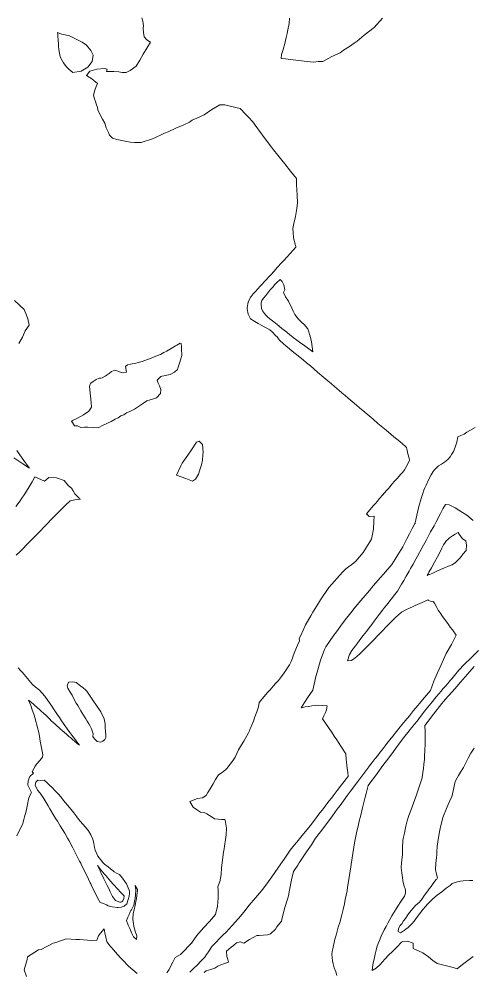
# Model space of a CAD drawing. Header units: inches. Extents: x 11351264 to 11356330, y 6702313 to 6706468.
# Drawn here: x 11355344 to 11355706, y 6703069 to 6703829 of the extents above; entities that cross this region are included whole.
import ezdxf

# ---------------------------------------------------------------- set-up
doc = ezdxf.new("R2010")
doc.units = ezdxf.units.IN
doc.header["$MEASUREMENT"] = 0
doc.layers.add('Shumate_Contours_clip1', color=7, linetype='Continuous', lineweight=0)

msp = doc.modelspace()

# ---------------------------------------------------------------- linework, layer by layer
at = {"layer": 'Shumate_Contours_clip1'}
for points, elevation in [([(11355441.63, 6703830.25), (11355442.4, 6703827.41), (11355442.82, 6703823.81), (11355442.64, 6703821.98), (11355442.85, 6703818.56), (11355443.46, 6703814.88), (11355445.62, 6703812.63), (11355448.45, 6703810.77), (11355445.61, 6703805.99), (11355442.72, 6703801.23), (11355439.9, 6703796.43), (11355437.14, 6703791.61), (11355432.36, 6703788.19), (11355429.21, 6703786.45), (11355425.87, 6703786.56), (11355423.37, 6703787.01), (11355419.32, 6703787.39), (11355416.18, 6703787.29), (11355413.35, 6703787.34), (11355413.93, 6703789.3), (11355411.75, 6703789.82), (11355405.67, 6703789.07), (11355400.05, 6703787.51), (11355397.35, 6703784.16), (11355401.69, 6703781.47), (11355406.17, 6703777.71), (11355405.28, 6703775.48), (11355404.07, 6703772.46), (11355402.96, 6703768.56), (11355403.93, 6703765.47), (11355404.74, 6703763.38), (11355405.31, 6703761.42), (11355406.14, 6703758.62), (11355406.56, 6703756.75), (11355407.74, 6703753.91), (11355410.27, 6703749.23), (11355411.99, 6703746.23), (11355413.14, 6703742.52), (11355414.95, 6703738.8), (11355415.91, 6703736.52), (11355418.28, 6703734.05), (11355421.66, 6703733.14), (11355427.03, 6703732.09), (11355432.3, 6703730.88), (11355435.66, 6703730.61), (11355440.98, 6703730.71), (11355450.94, 6703733.8), (11355459.78, 6703738.09), (11355462.56, 6703739.11), (11355468.79, 6703742.21), (11355475.01, 6703744.74), (11355479.63, 6703746.96), (11355481.84, 6703748.52), (11355485.55, 6703750.05), (11355491.24, 6703752.89), (11355497.51, 6703756.93), (11355503.96, 6703760.74), (11355507.97, 6703760.81), (11355512.06, 6703759.79), (11355519.97, 6703757.82), (11355525.01, 6703752.88), (11355526.86, 6703750.96), (11355530.25, 6703747.19), (11355533.43, 6703742.73), (11355535.02, 6703740.44), (11355540.05, 6703733.71), (11355545.21, 6703726.89), (11355546.77, 6703724.92), (11355550.06, 6703720.7), (11355553.41, 6703716.49), (11355555.69, 6703713.69), (11355560.34, 6703707.82), (11355564.94, 6703702), (11355565.12, 6703697.08), (11355565.48, 6703688.59), (11355565.78, 6703682.45), (11355565.25, 6703678.03), (11355564.19, 6703671.78), (11355563.01, 6703666.21), (11355562.18, 6703662.05), (11355562.29, 6703658.56), (11355562.71, 6703655), (11355563.4, 6703651.4), (11355564.29, 6703648.41), (11355564.45, 6703647.68), (11355564.63, 6703647.25), (11355562.49, 6703644.87), (11355560.02, 6703642.13), (11355557.54, 6703639.39), (11355555.04, 6703636.64), (11355553.15, 6703634.61), (11355549.74, 6703630.87), (11355547.17, 6703628.07), (11355544.59, 6703625.26), (11355542.91, 6703623.46), (11355541.09, 6703621.5), (11355539.33, 6703619.57), (11355537.91, 6703618), (11355536.13, 6703616.05), (11355534.18, 6703613.99), (11355532.25, 6703611.83), (11355530.52, 6703609.86), (11355528.8, 6703607.89), (11355528.39, 6703607.29), (11355526.5, 6703603.32), (11355525.8, 6703599.16), (11355525.73, 6703597.96), (11355526.39, 6703593.71), (11355528.29, 6703590.17), (11355531.8, 6703587.97), (11355534.47, 6703586.43), (11355537.44, 6703584.73), (11355539.36, 6703583.66), (11355541.26, 6703582.57), (11355543.72, 6703581.16), (11355545.53, 6703579.8), (11355548.62, 6703576.51), (11355549.63, 6703575.69), (11355551.17, 6703573.36), (11355551.47, 6703572.89), (11355554.55, 6703570.16), (11355556.46, 6703568.49), (11355559.35, 6703565.98), (11355561.57, 6703564.25), (11355566.33, 6703560.53), (11355570.66, 6703556.94), (11355573.09, 6703554.93), (11355576.09, 6703552.45), (11355581.78, 6703547.6), (11355586.89, 6703543.26), (11355588.55, 6703541.85), (11355593.01, 6703538.07), (11355595.31, 6703536.11), (11355599.12, 6703532.87), (11355601.34, 6703530.99), (11355603.95, 6703528.77), (11355606.4, 6703526.69), (11355609.36, 6703524.18), (11355613, 6703521.08), (11355615.36, 6703519.08), (11355619.6, 6703515.48), (11355621.36, 6703513.99), (11355626.13, 6703509.93), (11355630.01, 6703506.63), (11355636.51, 6703501.15), (11355640.66, 6703497.73), (11355642.84, 6703495.93), (11355645.17, 6703494.06), (11355647.49, 6703492.28), (11355649.86, 6703490.19), (11355651.73, 6703488.34), (11355652.76, 6703487.3), (11355653.22, 6703486.31), (11355653.95, 6703482.33), (11355655.03, 6703479.02), (11355655.31, 6703477.2), (11355653.46, 6703473.21), (11355651.15, 6703469.46), (11355650.03, 6703467.7), (11355648.28, 6703466.02), (11355645.42, 6703462.79), (11355643.11, 6703460.15), (11355641.73, 6703458.58), (11355638.41, 6703454.77), (11355636.87, 6703452.99), (11355633.69, 6703449.34), (11355631.36, 6703446.64), (11355629.46, 6703444.45), (11355628.02, 6703442.79), (11355626.29, 6703440.78), (11355623.84, 6703437.96), (11355620.79, 6703434.43), (11355623.12, 6703432.37), (11355626.92, 6703432.52), (11355626.75, 6703428.25), (11355626.46, 6703422.18), (11355624.93, 6703414.18), (11355618.12, 6703403.59), (11355612.45, 6703396.75), (11355609.29, 6703394.13), (11355606.52, 6703392.19), (11355604.53, 6703390.49), (11355601.97, 6703388.26), (11355599.24, 6703385.36), (11355593.2, 6703378.36), (11355590.75, 6703375.75), (11355584.28, 6703365.95), (11355582.62, 6703363.33), (11355578.07, 6703356.01), (11355576.59, 6703353.07), (11355572.28, 6703345.83), (11355568.42, 6703337.43), (11355567.08, 6703335.17), (11355567.44, 6703333.2), (11355565.93, 6703329.77), (11355563.78, 6703324.58), (11355562.39, 6703321.29), (11355561.73, 6703319.28), (11355560.7, 6703316.77), (11355559.47, 6703314.08), (11355556.8, 6703310.04), (11355555.17, 6703307.76), (11355553.12, 6703304.84), (11355550.61, 6703301.67), (11355548.36, 6703299.19), (11355543.7, 6703293.81), (11355541.76, 6703291.63), (11355535.35, 6703283.94), (11355534.61, 6703280.44), (11355533.73, 6703277.47), (11355533.33, 6703276.53), (11355531.9, 6703272.66), (11355530.61, 6703269.15), (11355529.62, 6703266.64), (11355528.33, 6703263.48), (11355527.91, 6703262.42), (11355527.56, 6703261.47), (11355526.83, 6703259.86), (11355524.44, 6703255.59), (11355523.06, 6703253.05), (11355521.21, 6703250.1), (11355518.85, 6703246.13), (11355517.47, 6703243.27), (11355516.15, 6703240.45), (11355514.62, 6703238.07), (11355513.24, 6703236.16), (11355511.11, 6703233.37), (11355509.65, 6703231.72), (11355508.48, 6703230.41), (11355505.84, 6703228.28), (11355502.76, 6703226.39), (11355500.43, 6703222.52), (11355498.56, 6703219.08), (11355496.16, 6703215.11), (11355494.27, 6703212.31), (11355493.06, 6703209.92), (11355489.94, 6703207.89), (11355485.94, 6703207.31), (11355479.85, 6703205.12), (11355482.63, 6703200.47), (11355485.23, 6703198.52), (11355488.55, 6703196.42), (11355491.33, 6703196.16), (11355493.41, 6703195.18), (11355495.69, 6703193.82), (11355497.64, 6703192.59), (11355499.61, 6703191.13), (11355499.69, 6703191.12), (11355499.79, 6703191.11), (11355505.11, 6703190.75), (11355507.68, 6703190.68), (11355507.98, 6703190.72), (11355508.16, 6703190.09), (11355508.75, 6703186.99), (11355509.15, 6703183.74), (11355508.85, 6703178.37), (11355508.39, 6703174.79), (11355507.61, 6703169.47), (11355507.29, 6703167.39), (11355506.84, 6703164.51), (11355506.02, 6703158.55), (11355505.19, 6703151.72), (11355504.87, 6703147.18), (11355504.13, 6703142.02), (11355502.34, 6703136.82), (11355502.58, 6703134.45), (11355502.58, 6703127.93), (11355501.97, 6703121.41), (11355500.43, 6703114.89), (11355495.62, 6703109.36), (11355490.94, 6703104.17), (11355485.61, 6703098.24), (11355481.13, 6703092.02), (11355478.57, 6703089.28), (11355476.01, 6703086.53), (11355472.59, 6703082.96), (11355470.53, 6703081.82), (11355468.2, 6703080.71), (11355466.26, 6703076.76), (11355464.17, 6703072.87), (11355463.55, 6703070.88), (11355461.55, 6703068.28)], 1366), ([(11355633.72, 6703829.78), (11355627.06, 6703822.31), (11355618.98, 6703816.19), (11355613.45, 6703811.55), (11355611.19, 6703809.81), (11355607.43, 6703807.29), (11355602.55, 6703804.23), (11355599.82, 6703802.28), (11355593.29, 6703799.25), (11355586.17, 6703795.41), (11355582.24, 6703795.26), (11355578.71, 6703794.87), (11355575.94, 6703794.99), (11355571.24, 6703795.47), (11355564.5, 6703796.49), (11355562.47, 6703796.71), (11355556.29, 6703797.53), (11355552.73, 6703797.65), (11355553.13, 6703800.77), (11355553.75, 6703803.17), (11355554.51, 6703804.95), (11355555.63, 6703809.54), (11355556.69, 6703814.42), (11355557.56, 6703817.6), (11355558.16, 6703820.48), (11355559.31, 6703825.66), (11355559.45, 6703829.89)], 1366), ([(11355339.93, 6703604.58), (11355347.66, 6703597.45), (11355349.61, 6703592.92), (11355350.66, 6703590), (11355351.77, 6703585.1), (11355348.45, 6703580.52), (11355346.32, 6703575.32), (11355343.44, 6703570.42)], 1368), ([(11355707.55, 6703503.39), (11355703.29, 6703501.06), (11355700.98, 6703499.56), (11355698.95, 6703497.95), (11355696.13, 6703496.93), (11355693.92, 6703495.87), (11355693.03, 6703491.56), (11355691.76, 6703487.58), (11355690.26, 6703484.17), (11355688.85, 6703481.94), (11355687.61, 6703480.02), (11355685.85, 6703477.74), (11355683.04, 6703475.61), (11355680.71, 6703474.08), (11355678.36, 6703472.71), (11355674.85, 6703469.22), (11355674.13, 6703468.3), (11355672.56, 6703465.49), (11355670.49, 6703461.51), (11355668.61, 6703457.43), (11355667.58, 6703455.19), (11355666.67, 6703453.38), (11355665.85, 6703450.66), (11355664.62, 6703446.84), (11355662.75, 6703440.21), (11355661.09, 6703433.49), (11355659.85, 6703427.43), (11355659.61, 6703426.98), (11355659.48, 6703426.73), (11355657.31, 6703422.77), (11355656.19, 6703420.66), (11355655.09, 6703418.61), (11355653, 6703414.49), (11355650.96, 6703410.38), (11355649.79, 6703408.22), (11355645.98, 6703401.84), (11355643.78, 6703398.31), (11355641, 6703393.99), (11355634.36, 6703386.39), (11355632.11, 6703383.69), (11355626.23, 6703376.96), (11355623.22, 6703373.37), (11355618.12, 6703367.54), (11355616.2, 6703365.18), (11355613.75, 6703362.19), (11355611.72, 6703359.66), (11355609.55, 6703356.94), (11355607.25, 6703354.13), (11355604.92, 6703351.25), (11355601.59, 6703346.86), (11355596.93, 6703340.37), (11355594.87, 6703337.62), (11355588.33, 6703328.32), (11355587.48, 6703326.24), (11355586.35, 6703323.36), (11355584.32, 6703317.83), (11355583.42, 6703314.82), (11355582.16, 6703310.17), (11355580.82, 6703305.6), (11355580.34, 6703303.65), (11355579.66, 6703300.97), (11355578.49, 6703296.35), (11355577.99, 6703293.88), (11355575.72, 6703290.43), (11355574.45, 6703288.51), (11355571.39, 6703283.87), (11355568.74, 6703279.85), (11355571.97, 6703280.41), (11355574.83, 6703280.88), (11355577.26, 6703281.22), (11355582.58, 6703281.86), (11355585.7, 6703281.58), (11355589.59, 6703281.46), (11355588.97, 6703278.1), (11355588.07, 6703275.93), (11355586.96, 6703273.46), (11355585.73, 6703270.96), (11355590.47, 6703264.1), (11355593.44, 6703259.75), (11355595.17, 6703257.19), (11355597.2, 6703254.17), (11355598.55, 6703252.05), (11355600.95, 6703248.29), (11355604.3, 6703243.07), (11355604.72, 6703238.46), (11355604.95, 6703236.27), (11355605.22, 6703233.94), (11355605.54, 6703231.63), (11355605.91, 6703228.2), (11355606.32, 6703225.06), (11355604.47, 6703222.71), (11355604.17, 6703222.31), (11355601, 6703218.25), (11355597.62, 6703213.92), (11355594.26, 6703209.59), (11355592.88, 6703207.79), (11355590.91, 6703205.26), (11355588, 6703201.37), (11355586.5, 6703199.44), (11355582.96, 6703194.84), (11355579.43, 6703190.22), (11355575.91, 6703185.6), (11355569.53, 6703177.84), (11355565.25, 6703172.68), (11355563.16, 6703170.07), (11355560.08, 6703166.32), (11355555.08, 6703159.12), (11355552.42, 6703155.35), (11355545.43, 6703144.99), (11355542.8, 6703141.32), (11355541.29, 6703139.22), (11355537.21, 6703133.7), (11355532.31, 6703128.11), (11355527.25, 6703122.27), (11355522.94, 6703116.87), (11355518.77, 6703111.6), (11355513.79, 6703106.08), (11355508.97, 6703100.84), (11355506.25, 6703098.36), (11355503.53, 6703095.73), (11355500.81, 6703092.92), (11355498.5, 6703090.35), (11355497.71, 6703089.49), (11355496.96, 6703088.52), (11355494.71, 6703085.2), (11355493.33, 6703083), (11355491.83, 6703080.84), (11355490.26, 6703079.2), (11355489.07, 6703077.83), (11355485.75, 6703074.53), (11355482.86, 6703071.7), (11355479.97, 6703068.8)], 1364), ([(11355341.79, 6703485), (11355348.05, 6703476.36), (11355352.05, 6703470.84), (11355346.67, 6703474.41), (11355339.55, 6703479.14)], 1368), ([(11355341.17, 6703440.38), (11355344.55, 6703444.86), (11355345.97, 6703446.97), (11355347.83, 6703449.59), (11355350.89, 6703454.73), (11355354.04, 6703459.9), (11355356.26, 6703463.89), (11355363.85, 6703460.67), (11355367.41, 6703463.57), (11355373.48, 6703463.13), (11355379.63, 6703461.06), (11355383.15, 6703456.8), (11355385.58, 6703454.93), (11355386.7, 6703452.92), (11355388.14, 6703450.53), (11355391.56, 6703447), (11355391.93, 6703446.54), (11355392.78, 6703446.09), (11355391.78, 6703446.31), (11355388.06, 6703445.65), (11355384.32, 6703444.87), (11355380.83, 6703441.39), (11355378.35, 6703439.09), (11355374.58, 6703435.34), (11355372.42, 6703433.15), (11355368.73, 6703429.46), (11355366.52, 6703427.11), (11355363.09, 6703423.69), (11355360.75, 6703421.05), (11355359.05, 6703419.35), (11355356.13, 6703416.39), (11355353.2, 6703413.43), (11355350.28, 6703410.48), (11355348.97, 6703409.1), (11355347.33, 6703407.45), (11355344.4, 6703404.5), (11355341.46, 6703401.54)], 1368), ([(11355705.93, 6703429.23), (11355704.55, 6703430.63), (11355701, 6703433.32), (11355695.3, 6703437.01), (11355691.65, 6703439.29), (11355686.78, 6703441.8), (11355683.83, 6703441.84), (11355681.73, 6703438.39), (11355679.96, 6703434.66), (11355676.46, 6703428.08), (11355674.79, 6703424.92), (11355672.09, 6703420.07), (11355669.85, 6703415.9), (11355668.7, 6703413.86), (11355665.02, 6703407.08), (11355661.66, 6703400.74), (11355660.26, 6703398.27), (11355658.02, 6703394.25), (11355656.07, 6703390.87), (11355654.83, 6703388.66), (11355652.63, 6703384.82), (11355650.63, 6703381.44), (11355648.74, 6703378.26), (11355645.54, 6703372.68), (11355639.47, 6703365.02), (11355638.16, 6703363.28), (11355635.3, 6703359.65), (11355633.79, 6703357.65), (11355631.14, 6703354.28), (11355629.43, 6703352.01), (11355627.01, 6703348.9), (11355625.1, 6703346.34), (11355622.94, 6703343.45), (11355620.78, 6703340.67), (11355618.36, 6703337.43), (11355616.45, 6703334.99), (11355613.79, 6703331.41), (11355612.14, 6703329.3), (11355609.22, 6703325.37), (11355607.25, 6703322.41), (11355605.73, 6703317.17), (11355608.99, 6703317.43), (11355611.81, 6703319.51), (11355612.96, 6703320.48), (11355615.84, 6703322.99), (11355621.22, 6703328.46), (11355625.25, 6703332.49), (11355626.68, 6703333.95), (11355630.06, 6703337.32), (11355633.39, 6703340.82), (11355636.8, 6703344.64), (11355639.25, 6703347.06), (11355642.48, 6703350.17), (11355644.08, 6703351.71), (11355648.94, 6703356.14), (11355652.28, 6703357.81), (11355655.88, 6703359.56), (11355657.73, 6703360.42), (11355659.78, 6703361.31), (11355663.42, 6703362.89), (11355665.33, 6703363.72), (11355667.21, 6703364.55), (11355669.97, 6703365.79), (11355670.22, 6703365.73), (11355672.59, 6703364.65), (11355673.63, 6703364.34), (11355674.23, 6703364.63), (11355675.12, 6703363.1), (11355676.99, 6703359.73), (11355678.2, 6703357.58), (11355679.56, 6703355.47), (11355681.59, 6703352.71), (11355683.4, 6703350.16), (11355686.23, 6703346.26), (11355687.75, 6703344.14), (11355689.42, 6703341.88), (11355692.52, 6703337.59), (11355688.65, 6703330.35), (11355684.61, 6703322.95), (11355682.34, 6703318.23), (11355680.39, 6703313.93), (11355677.23, 6703307.18), (11355674.54, 6703301.06), (11355673.21, 6703297.41), (11355671.96, 6703293.61), (11355668.89, 6703289.96), (11355665.69, 6703286.16), (11355664.49, 6703284.67), (11355661.92, 6703281.59), (11355658.54, 6703277.51), (11355656.85, 6703275.45), (11355655.16, 6703273.42), (11355651.79, 6703269.32), (11355647.8, 6703264.48), (11355644.81, 6703260.82), (11355641.81, 6703257.15), (11355637.22, 6703251.21), (11355635.92, 6703249.5), (11355633.39, 6703246.26), (11355631.93, 6703244.38), (11355629.85, 6703241.71), (11355627.95, 6703239.25), (11355626.31, 6703237.16), (11355625, 6703235.47), (11355622.78, 6703232.6), (11355618.69, 6703227.3), (11355613.93, 6703220.94), (11355608.27, 6703213.33), (11355605.73, 6703209.97), (11355602.48, 6703205.64), (11355599.78, 6703201.95), (11355597.56, 6703198.95), (11355593.67, 6703193.63), (11355587.56, 6703185.28), (11355584.25, 6703180.83), (11355580.33, 6703175.75), (11355576.89, 6703170.57), (11355573.06, 6703164.96), (11355567.29, 6703156.18), (11355566, 6703154.26), (11355562.62, 6703149.08), (11355561.15, 6703142.5), (11355559.53, 6703134.28), (11355558.57, 6703129.64), (11355557.76, 6703127.15), (11355555.8, 6703120.51), (11355553.63, 6703112.32), (11355552.97, 6703109.55), (11355549.22, 6703104.96), (11355548.35, 6703103.15), (11355544.42, 6703099.33), (11355541.87, 6703098.7), (11355538.5, 6703098.35), (11355535.32, 6703098.14), (11355533.31, 6703098.21), (11355527.53, 6703094.93), (11355523.11, 6703091.93), (11355520.01, 6703092.97), (11355517.06, 6703092.2), (11355514.64, 6703090.09), (11355512.95, 6703088.85), (11355509.25, 6703085.52), (11355509.45, 6703081.39), (11355510.37, 6703079), (11355510.7, 6703076.78), (11355507.48, 6703075.67), (11355504.59, 6703074.71), (11355502.35, 6703073.67), (11355499.95, 6703072.19), (11355496.73, 6703070.95), (11355492.92, 6703070.02), (11355491.24, 6703068.51)], 1362), ([(11355710.35, 6703325.52), (11355704.64, 6703319.96), (11355698.94, 6703314.4), (11355694.62, 6703309.69), (11355691.08, 6703305.47), (11355688.88, 6703302.85), (11355687.54, 6703301.27), (11355685.69, 6703299.08), (11355683.89, 6703297.01), (11355682.19, 6703295.05), (11355680.11, 6703292.69), (11355678.79, 6703291.13), (11355676.54, 6703288.45), (11355672.43, 6703283.51), (11355667.32, 6703276.99), (11355662.7, 6703271.09), (11355661.26, 6703269.22), (11355658.91, 6703266.31), (11355657.38, 6703264.37), (11355655.58, 6703262.13), (11355654.21, 6703260.42), (11355651.29, 6703256.76), (11355646.8, 6703250.81), (11355645.14, 6703248.6), (11355642.34, 6703244.86), (11355637.9, 6703238.91), (11355635.9, 6703236.18), (11355634.02, 6703233.7), (11355632.55, 6703231.78), (11355629.29, 6703227.32), (11355627.96, 6703225.52), (11355623.67, 6703219.64), (11355622.32, 6703217.79), (11355620.67, 6703211.51), (11355619.8, 6703208.35), (11355618.45, 6703203.28), (11355617.65, 6703199.87), (11355616.27, 6703194.14), (11355615.15, 6703189.41), (11355614.53, 6703186.74), (11355613.04, 6703180.02), (11355611.45, 6703171.98), (11355609.44, 6703159.99), (11355608.39, 6703152.83), (11355607.62, 6703147.94), (11355606.29, 6703139.52), (11355605.82, 6703136.6), (11355605.35, 6703133.78), (11355603.99, 6703126.74), (11355603.32, 6703123.32), (11355602.37, 6703119), (11355601.21, 6703114.54), (11355599.53, 6703108.61), (11355598.38, 6703104.83), (11355596.57, 6703098.5), (11355595.62, 6703095.11), (11355594, 6703087.42), (11355593.58, 6703085.26), (11355593.16, 6703083.27), (11355593.68, 6703078.05), (11355594.32, 6703075.56), (11355595.21, 6703072.29), (11355596.35, 6703069.12), (11355597.33, 6703066.2)], 1360), ([(11355342.95, 6703311.65), (11355344.85, 6703309.48), (11355346.31, 6703307.8), (11355349.02, 6703304.6), (11355351.65, 6703301.5), (11355354.28, 6703298.41), (11355356.59, 6703296.4), (11355359.89, 6703293.86), (11355362.15, 6703291.46), (11355364.18, 6703288.97), (11355366.56, 6703285.65), (11355369.71, 6703280.95), (11355371.68, 6703278.19), (11355373.88, 6703275.07), (11355375.8, 6703272.07), (11355377.61, 6703269.29), (11355378.78, 6703267.56), (11355380.25, 6703265.55), (11355382.01, 6703263.1), (11355384.17, 6703260.01), (11355385.77, 6703257.85), (11355387.83, 6703255.16), (11355389.23, 6703253.29), (11355390.49, 6703251.68), (11355390.8, 6703251.24), (11355391.87, 6703249.92), (11355390.8, 6703250.78), (11355390.39, 6703251.13), (11355387.64, 6703253.38), (11355386.9, 6703254.02), (11355384.59, 6703255.96), (11355384.04, 6703256.44), (11355383.41, 6703256.99), (11355381.47, 6703258.63), (11355379.88, 6703260.02), (11355378.29, 6703261.4), (11355376.37, 6703263.1), (11355375.07, 6703264.23), (11355374, 6703265.12), (11355371.8, 6703267.13), (11355369.64, 6703269.15), (11355367.96, 6703270.97), (11355365.44, 6703273.26), (11355362.86, 6703275.63), (11355361.66, 6703276.83), (11355360, 6703278.3), (11355358.34, 6703279.77), (11355355.6, 6703282.14), (11355355.11, 6703282.63), (11355354.78, 6703282.95), (11355351.21, 6703285.87), (11355353.03, 6703281.6), (11355354.23, 6703278.26), (11355355.5, 6703274.61), (11355356.61, 6703271.18), (11355357.14, 6703268.72), (11355357.72, 6703266.26), (11355358.45, 6703263.66), (11355359.17, 6703261), (11355359.85, 6703257.22), (11355360.59, 6703253.24), (11355361.42, 6703249.25), (11355362.15, 6703245.28), (11355362.6, 6703242.29), (11355362.3, 6703240.48), (11355360.24, 6703237.85), (11355357.62, 6703234.82), (11355356.56, 6703233.11), (11355353.98, 6703228.72), (11355355.19, 6703227.63), (11355352.34, 6703225.07), (11355350.9, 6703221.51), (11355350.72, 6703218.06), (11355352.02, 6703215.31), (11355353.5, 6703212.29), (11355352.33, 6703209.69), (11355351.25, 6703206.83), (11355350.29, 6703202.51), (11355349.21, 6703197.29), (11355348.02, 6703192.89), (11355347.43, 6703190.77), (11355346.3, 6703186.62), (11355344.03, 6703182.27), (11355341.89, 6703177.69)], 1368), ([(11355706.92, 6703312.58), (11355703.45, 6703308.72), (11355701.57, 6703306.61), (11355699.68, 6703304.49), (11355695.91, 6703300.24), (11355693, 6703296.84), (11355689.47, 6703292.82), (11355685.93, 6703288.81), (11355682.38, 6703284.79), (11355680.97, 6703283.2), (11355679.07, 6703280.9), (11355676.22, 6703277.17), (11355674.29, 6703274.66), (11355670.11, 6703269.17), (11355667.46, 6703265.69), (11355667.6, 6703260.5), (11355667.66, 6703251.46), (11355667.48, 6703245.27), (11355667.26, 6703241.77), (11355667.12, 6703238.58), (11355666.74, 6703234.85), (11355666.38, 6703231.17), (11355665.92, 6703228.54), (11355665.3, 6703223.87), (11355662.46, 6703215.16), (11355661.09, 6703211.24), (11355659.46, 6703206.5), (11355656.35, 6703197.87), (11355654.77, 6703193.85), (11355653.44, 6703189.55), (11355652.32, 6703185.36), (11355651.77, 6703182.56), (11355651.18, 6703179.75), (11355650.19, 6703175.5), (11355650.02, 6703173.55), (11355649.64, 6703168.1), (11355649.56, 6703162.8), (11355649.07, 6703158.2), (11355648.84, 6703155.97), (11355648.46, 6703152.49), (11355649.04, 6703148.11), (11355649.75, 6703144.45), (11355649.99, 6703141.71), (11355650.83, 6703138.23), (11355652.16, 6703134.59), (11355651.99, 6703131.87), (11355651.17, 6703129.58), (11355647.9, 6703124.52), (11355646.48, 6703122.33), (11355644.52, 6703119.35), (11355644.11, 6703118.65), (11355643.78, 6703118.03), (11355641.21, 6703113.86), (11355639.53, 6703110.98), (11355637.89, 6703108.1), (11355637.4, 6703106.83), (11355636.68, 6703105.24), (11355635.08, 6703102.58), (11355632.7, 6703097.69), (11355631.19, 6703094.19), (11355630.16, 6703091.79), (11355629.26, 6703088.87), (11355628.59, 6703086.38), (11355627.77, 6703083.19), (11355627.19, 6703080.65), (11355626.22, 6703076.04), (11355625.83, 6703074.7), (11355625.32, 6703070.28), (11355628.52, 6703072.19), (11355631.73, 6703075.08), (11355633.65, 6703077.16), (11355635.51, 6703079.36), (11355638.69, 6703082.75), (11355641.27, 6703085.12), (11355643.32, 6703087.08), (11355645.92, 6703089.7), (11355648.4, 6703092.32), (11355648.58, 6703092.5), (11355648.83, 6703092.72), (11355649.78, 6703093.3), (11355653.74, 6703093.57), (11355658.21, 6703091.89), (11355658.17, 6703087.88), (11355665.77, 6703084.41), (11355670.46, 6703081.16), (11355673.82, 6703078.27), (11355677.35, 6703075.89), (11355680.5, 6703074.95), (11355683.74, 6703074.13), (11355686.81, 6703073.3), (11355690.14, 6703072.49), (11355693.13, 6703071.67), (11355697.63, 6703074.93), (11355699.55, 6703076.46), (11355705.98, 6703081.26)], 1358), ([(11355706.71, 6703247.45), (11355704.26, 6703243.54), (11355701.95, 6703239.68), (11355698.35, 6703232.19), (11355696.02, 6703228.55), (11355694.25, 6703225.81), (11355692.29, 6703221.95), (11355691.44, 6703220.02), (11355690.47, 6703215.85), (11355689.98, 6703213.63), (11355689.02, 6703208.87), (11355688.06, 6703206.97), (11355685.33, 6703200.66), (11355681.88, 6703192.28), (11355680.98, 6703188.72), (11355679.97, 6703184.69), (11355679.1, 6703180.9), (11355678.16, 6703174.79), (11355677.54, 6703171.08), (11355677.18, 6703169), (11355677.04, 6703164.79), (11355676.91, 6703162.41), (11355676.76, 6703160.36), (11355676.34, 6703155.78), (11355676, 6703150.89), (11355676.86, 6703147.15), (11355677.46, 6703144.16), (11355676.9, 6703143.19), (11355676.59, 6703142.79), (11355673.93, 6703139.27), (11355672.43, 6703137.32), (11355670.94, 6703135.36), (11355669.78, 6703133.74), (11355668.08, 6703131.42), (11355666.66, 6703129.46), (11355665.27, 6703127.5), (11355663.12, 6703124.72), (11355660.01, 6703121.97), (11355658.17, 6703119.89), (11355655.25, 6703116.42), (11355653.94, 6703114.63), (11355651.96, 6703111.74), (11355650.48, 6703109.85), (11355649.09, 6703107.55), (11355647.67, 6703106.03), (11355646.57, 6703103.82), (11355646.09, 6703101.32), (11355648.12, 6703100.25), (11355649.62, 6703101.21), (11355650.68, 6703101.96), (11355652.52, 6703103.58), (11355653.86, 6703104.26), (11355654.94, 6703105.26), (11355657.07, 6703107.33), (11355658.82, 6703109.64), (11355661.59, 6703113.21), (11355664.25, 6703116.72), (11355666.12, 6703119.01), (11355668, 6703121.37), (11355669.65, 6703123.2), (11355671.35, 6703124.98), (11355673.76, 6703127.46), (11355677.38, 6703130.29), (11355680.98, 6703133.08), (11355684.56, 6703135.8), (11355687.65, 6703138.07), (11355687.92, 6703138.29), (11355689.25, 6703139.63), (11355692.51, 6703140.63), (11355695.79, 6703141.51), (11355698.18, 6703141.66), (11355703.03, 6703141.88), (11355705.86, 6703141.98)], 1356), ([(11355437.91, 6703067.84), (11355434.4, 6703070.64), (11355430.91, 6703073.56), (11355426.54, 6703078.33), (11355424.86, 6703080.13), (11355422.17, 6703083.09), (11355419.06, 6703086.57), (11355415.34, 6703091.01), (11355414.17, 6703092.53), (11355413.99, 6703092.75), (11355413.89, 6703092.95), (11355413.7, 6703093.18), (11355412.94, 6703096.82), (11355412.21, 6703100.27), (11355411.52, 6703103.53), (11355408.59, 6703099.86), (11355406.98, 6703097.85), (11355405.77, 6703094.49), (11355401.39, 6703094.06), (11355391.88, 6703094.86), (11355388.82, 6703094.89), (11355381.17, 6703095.34), (11355373.71, 6703092.89), (11355370.84, 6703092.08), (11355361.25, 6703087.05), (11355359.28, 6703086.63), (11355350.36, 6703081.14), (11355350.07, 6703079.06), (11355347.75, 6703070.82), (11355349.59, 6703065.41)], 1366)]:
    msp.add_lwpolyline(points, dxfattribs=dict(at, elevation=elevation))
for points, elevation in [([(11355374.34, 6703818.32), (11355374.52, 6703816.78), (11355374.65, 6703815.73), (11355374.92, 6703812.04), (11355375.05, 6703809.62), (11355375.05, 6703807.21), (11355375.29, 6703805.2), (11355375.56, 6703803.2), (11355376.47, 6703799.33), (11355377.1, 6703798.07), (11355379.05, 6703794.2), (11355381.34, 6703791.25), (11355383.32, 6703789.12), (11355386.6, 6703786.59), (11355393.32, 6703787.63), (11355398.5, 6703790.83), (11355401.87, 6703795.28), (11355402.82, 6703800.4), (11355401, 6703803.96), (11355397.52, 6703808.4), (11355393.98, 6703810.83), (11355390.41, 6703812.69), (11355386.53, 6703814.48), (11355383.98, 6703815.69), (11355380.5, 6703816.62), (11355377.91, 6703817.23), (11355376.06, 6703817.65)], 1366), ([(11355536.72, 6703601.41), (11355537.16, 6703598.3), (11355537.97, 6703596.31), (11355540.41, 6703593.29), (11355542.36, 6703591.2), (11355544.91, 6703589.22), (11355546.87, 6703587.68), (11355549.61, 6703585.46), (11355551.2, 6703584.08), (11355553.42, 6703582.39), (11355557.33, 6703579.39), (11355560.12, 6703577.13), (11355560.5, 6703576.65), (11355562.28, 6703575.23), (11355565.23, 6703573.07), (11355567.52, 6703571.36), (11355571.57, 6703568.41), (11355577.99, 6703563.75), (11355577, 6703571.63), (11355576.08, 6703576.28), (11355574.11, 6703582.14), (11355571.18, 6703585.55), (11355569.08, 6703587.49), (11355566.48, 6703589.94), (11355563.81, 6703593.49), (11355562.43, 6703596.25), (11355561.27, 6703598.51), (11355558.75, 6703604.14), (11355556.31, 6703607.66), (11355554.59, 6703611.16), (11355555.85, 6703613.08), (11355554.86, 6703617.06), (11355553.67, 6703619.74), (11355552.11, 6703621.45), (11355549.04, 6703618.77), (11355547.54, 6703617.1), (11355546.31, 6703615.52), (11355543.73, 6703612.98), (11355542.11, 6703610.76), (11355540.46, 6703608.61), (11355538.78, 6703606.43), (11355537.5, 6703604.59), (11355536.87, 6703602.87)], 1364), ([(11355385.38, 6703508.21), (11355386.36, 6703507.29), (11355387.98, 6703504.75), (11355390.25, 6703504.61), (11355392.84, 6703503.46), (11355395.98, 6703503.64), (11355398.57, 6703503.73), (11355402.99, 6703503.3), (11355406.75, 6703502.96), (11355410.64, 6703505.11), (11355417.23, 6703508.01), (11355420.34, 6703509.98), (11355422.74, 6703511.08), (11355424.87, 6703512.62), (11355427.33, 6703513.37), (11355429.41, 6703515.1), (11355431.48, 6703515.79), (11355435.66, 6703518.11), (11355439.81, 6703520.52), (11355442.85, 6703522.81), (11355445.59, 6703524.56), (11355450.05, 6703525.99), (11355453.21, 6703526.99), (11355456.52, 6703530.53), (11355456.86, 6703533.73), (11355455.65, 6703536.65), (11355454.66, 6703538.78), (11355453.81, 6703541.16), (11355456.84, 6703544.14), (11355460.17, 6703544.79), (11355464.24, 6703545.73), (11355467.67, 6703547.58), (11355470.05, 6703549.68), (11355470.28, 6703550.58), (11355471.57, 6703554.63), (11355472.73, 6703558), (11355473.45, 6703560.68), (11355473.27, 6703566.09), (11355473.38, 6703567.59), (11355473.14, 6703570.25), (11355472.16, 6703570.75), (11355469.51, 6703569.1), (11355468.94, 6703568.73), (11355468.43, 6703568.45), (11355464.95, 6703566.39), (11355461.97, 6703564.64), (11355461.77, 6703564.53), (11355461.48, 6703564.36), (11355459.24, 6703563.18), (11355456.62, 6703561.71), (11355452.91, 6703560.24), (11355449.2, 6703558.78), (11355443.91, 6703556.76), (11355441.93, 6703556.13), (11355439.66, 6703555.34), (11355436.76, 6703554.71), (11355432.51, 6703553.96), (11355430.22, 6703553.22), (11355428.53, 6703552.1), (11355429.35, 6703547.55), (11355425.88, 6703546.86), (11355421.65, 6703548.66), (11355420.05, 6703549.12), (11355417.54, 6703547.96), (11355415.46, 6703546.42), (11355412.24, 6703544.42), (11355410.04, 6703543.05), (11355409, 6703542.75), (11355407.63, 6703542.71), (11355405.21, 6703541.52), (11355402.8, 6703540.11), (11355400.91, 6703538.61), (11355400.87, 6703538.58), (11355400.75, 6703538.34), (11355399.85, 6703536.23), (11355400.13, 6703533.49), (11355400.64, 6703528.24), (11355401.27, 6703523.34), (11355401.49, 6703519.52), (11355399.21, 6703516.28), (11355395.07, 6703513.5), (11355390.16, 6703510.92), (11355386.3, 6703508.85)], 1366), ([(11355469.35, 6703465.37), (11355472.93, 6703463.97), (11355476.73, 6703462.55), (11355481.97, 6703460.56), (11355484.35, 6703462.07), (11355486.78, 6703466.08), (11355487.94, 6703469.65), (11355489.27, 6703473.7), (11355489.98, 6703477.23), (11355490.38, 6703481.45), (11355490.53, 6703483.63), (11355490, 6703489.71), (11355487.3, 6703492.4), (11355485.26, 6703491.62), (11355481.29, 6703485.48), (11355478.21, 6703481.16), (11355473.8, 6703474.98), (11355472.65, 6703472.82)], 1366), ([(11355669.28, 6703385.3), (11355670.44, 6703385.79), (11355670.85, 6703385.98), (11355671.18, 6703386.13), (11355673.74, 6703387.25), (11355676.92, 6703388.66), (11355680.09, 6703390.08), (11355683.27, 6703391.52), (11355685.51, 6703392.5), (11355689.16, 6703393.87), (11355691.91, 6703395.56), (11355692.58, 6703396.2), (11355693.25, 6703396.87), (11355695.81, 6703399.68), (11355697.83, 6703402.34), (11355700.49, 6703405.35), (11355700.78, 6703409.54), (11355700.07, 6703413.07), (11355697.54, 6703414.55), (11355696.17, 6703416.49), (11355694.93, 6703418.19), (11355694.1, 6703419.66), (11355691.79, 6703418.17), (11355689.45, 6703416.84), (11355687.16, 6703415.27), (11355685.43, 6703413.83), (11355684.86, 6703413.32), (11355683.56, 6703411.65), (11355682.28, 6703409.65), (11355681.15, 6703407.15), (11355680.03, 6703404.6), (11355677.58, 6703400.23), (11355675.14, 6703395.84), (11355672.7, 6703391.45), (11355670.71, 6703387.88), (11355670.04, 6703386.67)], 1360), ([(11355382.01, 6703297.37), (11355382.66, 6703295.33), (11355384.47, 6703292.11), (11355385.92, 6703289.75), (11355387.37, 6703286.95), (11355389.26, 6703283.4), (11355390.48, 6703281.61), (11355392.95, 6703277.45), (11355394.66, 6703274.57), (11355396.88, 6703270.92), (11355397.93, 6703269.22), (11355399.25, 6703266.96), (11355400.34, 6703265.21), (11355401.38, 6703262.94), (11355402.66, 6703259.01), (11355402.44, 6703256.91), (11355403.8, 6703255.04), (11355406.07, 6703252.77), (11355408.82, 6703252.44), (11355410.54, 6703253.14), (11355411.98, 6703254.5), (11355412.79, 6703256.03), (11355413.02, 6703258.3), (11355412.75, 6703260.63), (11355412.42, 6703264.37), (11355412.27, 6703266.85), (11355411.54, 6703271.08), (11355408.78, 6703276.54), (11355405.39, 6703281.66), (11355402.49, 6703285.98), (11355397.68, 6703293.04), (11355396.72, 6703294.15), (11355394.85, 6703295.6), (11355392.96, 6703297.02), (11355390.2, 6703299.06), (11355389.34, 6703299.94), (11355386.5, 6703300.43), (11355383.03, 6703300.2)], 1366), ([(11355356.51, 6703218.12), (11355358.32, 6703213.97), (11355360.4, 6703211.62), (11355361.68, 6703209.96), (11355362.79, 6703208.22), (11355364.47, 6703205.63), (11355366.9, 6703201.51), (11355368.26, 6703199.24), (11355371.72, 6703193.35), (11355373.06, 6703191.22), (11355374.21, 6703189.37), (11355376.5, 6703185.64), (11355378.44, 6703182.56), (11355380.08, 6703179.85), (11355382.21, 6703175.9), (11355383.5, 6703173.56), (11355386.45, 6703168.02), (11355390.14, 6703161.02), (11355391.91, 6703157.53), (11355392.84, 6703155.83), (11355393.25, 6703155.02), (11355395.18, 6703151.03), (11355397.11, 6703147.05), (11355399.04, 6703143.07), (11355400.5, 6703140.05), (11355400.8, 6703139.43), (11355401.18, 6703138.61), (11355403.14, 6703134.63), (11355404.32, 6703132.19), (11355406.3, 6703128.25), (11355408.31, 6703124.46), (11355410.9, 6703123.74), (11355413.43, 6703122.55), (11355414.83, 6703121.72), (11355418.02, 6703120.88), (11355421.87, 6703120.48), (11355422.79, 6703120.34), (11355425.15, 6703120.64), (11355427.57, 6703121.54), (11355429.75, 6703123.3), (11355430.78, 6703126.72), (11355431.54, 6703129.49), (11355431.83, 6703131.75), (11355431.76, 6703133.44), (11355431.57, 6703134.35), (11355429.33, 6703139.22), (11355428.06, 6703141.29), (11355426.24, 6703143.8), (11355423.71, 6703146.67), (11355421.43, 6703147.96), (11355419.65, 6703148.92), (11355418.63, 6703149.81), (11355416.69, 6703151.3), (11355414.74, 6703152.79), (11355411.77, 6703154.99), (11355410.7, 6703156.13), (11355407.67, 6703159.96), (11355406.61, 6703161.46), (11355405.73, 6703163.4), (11355404.36, 6703166.24), (11355403.72, 6703168.33), (11355403.3, 6703171.51), (11355402.55, 6703174.95), (11355400.85, 6703178.31), (11355399.08, 6703181.6), (11355396.64, 6703184.62), (11355394.57, 6703187.01), (11355392.52, 6703189.4), (11355391.2, 6703191.06), (11355389.88, 6703192.72), (11355387.25, 6703195.99), (11355385.23, 6703198.52), (11355382.21, 6703202.14), (11355379.21, 6703205.95), (11355377.25, 6703208.46), (11355374.6, 6703211.49), (11355372.25, 6703213.86), (11355370.23, 6703215.89), (11355367.8, 6703218.36), (11355365.41, 6703220.84), (11355363.58, 6703222.02), (11355360.38, 6703221.83), (11355358.58, 6703221.92), (11355357.13, 6703220.33), (11355356.66, 6703219.22)], 1366), ([(11355406.19, 6703153.86), (11355408.26, 6703149.68), (11355409.26, 6703147.64), (11355410.53, 6703145.08), (11355411.36, 6703143.29), (11355412.87, 6703140.23), (11355413.93, 6703138.13), (11355415.2, 6703135.7), (11355416.39, 6703132.96), (11355418.23, 6703129.25), (11355420.67, 6703126.04), (11355424.06, 6703124.59), (11355424.92, 6703124.73), (11355425.78, 6703125.06), (11355426.59, 6703125.67), (11355427.31, 6703127.71), (11355427.41, 6703129.84), (11355424.6, 6703132.79), (11355422.14, 6703135.36), (11355419.38, 6703138.49), (11355418.59, 6703139.29), (11355416.91, 6703141.13), (11355415.23, 6703143.03), (11355412.5, 6703146.23), (11355411.77, 6703146.95), (11355410.14, 6703148.92), (11355408.83, 6703150.56)], 1364), ([(11355429.39, 6703110.1), (11355430.5, 6703112.69), (11355431.54, 6703114.98), (11355432.24, 6703116.98), (11355432.89, 6703118.14), (11355433.27, 6703118.62), (11355435.22, 6703122.36), (11355435.98, 6703126.73), (11355436.17, 6703127.51), (11355436.52, 6703130.88), (11355436.88, 6703134.66), (11355436.42, 6703137.95), (11355438.05, 6703134.76), (11355438.06, 6703133.99), (11355437.6, 6703130.28), (11355437.27, 6703127.29), (11355437.13, 6703126.53), (11355436.42, 6703122.3), (11355435.38, 6703118.51), (11355434.73, 6703115.79), (11355434.36, 6703111.05), (11355434.93, 6703107.32), (11355435.63, 6703104.29), (11355436.52, 6703100.74), (11355437.72, 6703097.76), (11355437.44, 6703094.86), (11355435, 6703097.06), (11355433.75, 6703099.6), (11355432.14, 6703103.64), (11355430.75, 6703106.26)], 1368)]:
    msp.add_lwpolyline(points, close=True, dxfattribs=dict(at, elevation=elevation))

doc.saveas('drawing.dxf')
